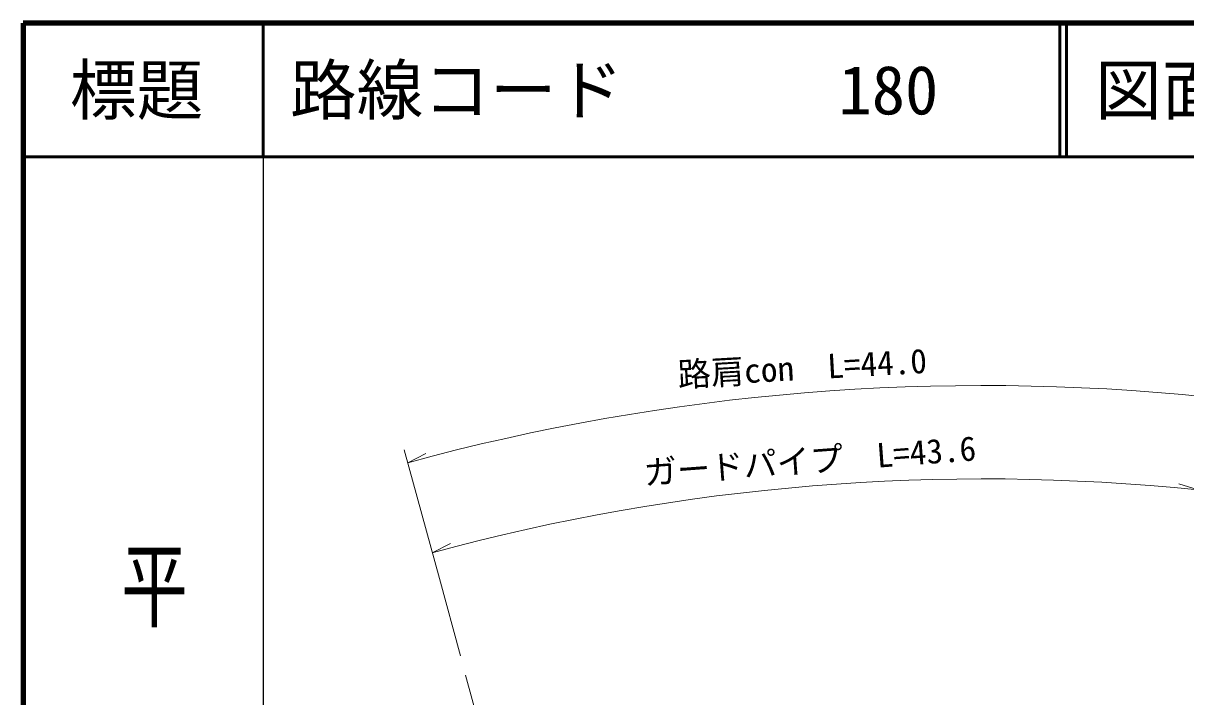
# Model space of a CAD drawing. Units: millimetres, scale not verified. Extents: x 40000 to 680000, y 20000 to 380000.
# Drawn here: x 40000 to 127184, y 329517 to 380000 of the extents above; entities that cross this region are included whole.
import ezdxf
from ezdxf.enums import TextEntityAlignment as Align

# ---------------------------------------------------------------- set-up
doc = ezdxf.new("R2010")
doc.units = ezdxf.units.MM
doc.header["$LTSCALE"] = 1000
doc.linetypes.add('CHAIN', pattern=[18.5, 12, -1.5, 3.5, -1.5])
for name, color, linetype, lineweight in [('M-BMK', 2, 'CHAIN', 13), ('M-STR-HTXT', 7, 'Continuous', 13), ('M-TTL', 2, 'Continuous', 140), ('M-TTL-BAND', 7, 'Continuous', 25), ('M-TTL-LINE', 7, 'Continuous', 50)]:
    doc.layers.add(name, color=color, linetype=linetype, lineweight=lineweight)
doc.layers.add('M-TTL-TXT', color=7, linetype='Continuous')
doc.styles.add('@ＭＳ ゴシック', font='')
doc.styles.add('ＭＳ ゴシック', font='')
doc.styles.get('@ＭＳ ゴシック').set_extended_font_data('@MS Gothic')
doc.styles.get('ＭＳ ゴシック').set_extended_font_data('MS Gothic')

msp = doc.modelspace()

# ---------------------------------------------------------------- linework, layer by layer
at = {"layer": 'M-BMK'}
msp.add_line((92268, 261201), (71205, 338378), dxfattribs=at)
at = {"layer": 'M-STR-HTXT'}
for p, q in [((71205, 338378), (68572, 348025)), ((68835, 347061), (70203, 347745)), ((128123, 345019), (126661, 345471)), ((70678, 340307), (72046, 340992))]:
    msp.add_line(p, q, dxfattribs=at)
for radius, start in [(164000, 84.11971), (157000, 84.1112)]:
    msp.add_arc((112015, 188847), radius, start, 105.26549, dxfattribs=at)
at = {"layer": 'M-TTL'}
for p, q in [((40000, 380000), (40000, 20000)), ((680000, 380000), (40000, 380000))]:
    msp.add_line(p, q, dxfattribs=at)
at = {"layer": 'M-TTL-BAND'}
msp.add_line((58000, 370000), (58000, 20000), dxfattribs=at)
at = {"layer": 'M-TTL-LINE'}
for p, q in [((58000, 380000), (58000, 370000)), ((117750, 380000), (117750, 370000)), ((118250, 380000), (118250, 370000)), ((40000, 370000), (680000, 370000))]:
    msp.add_line(p, q, dxfattribs=at)

# ---------------------------------------------------------------- texts
at = {"layer": 'M-STR-HTXT', "style": 'ＭＳ ゴシック'}
for s, rotation, p in [('路肩con\u3000L=44.0', 3.231, (98503, 352717)), ('ガードパイプ\u3000L=43.6', 4.244, (99102, 345768))]:
    msp.add_text(s, height=1833, rotation=rotation, dxfattribs=at).set_placement(p, align=Align.BOTTOM_CENTER)
at = {"layer": 'M-TTL-BAND', "style": '@ＭＳ ゴシック', "width": 1.4}
msp.add_text('平  面  図', height=3666, rotation=270, dxfattribs=at).set_placement((49777, 306475), align=Align.MIDDLE_RIGHT)
at = {"layer": 'M-TTL-TXT', "style": 'ＭＳ ゴシック'}
msp.add_text('標題', height=3666, dxfattribs=at).set_placement((48500, 375000), align=Align.MIDDLE_CENTER)
for s, p in [('路線コード', (60000, 375000)), ('180', (101142, 375000)), ('図面コード', (120380, 375000))]:
    msp.add_text(s, height=3666, dxfattribs=at).set_placement(p, align=Align.MIDDLE_LEFT)

doc.saveas('drawing.dxf')
